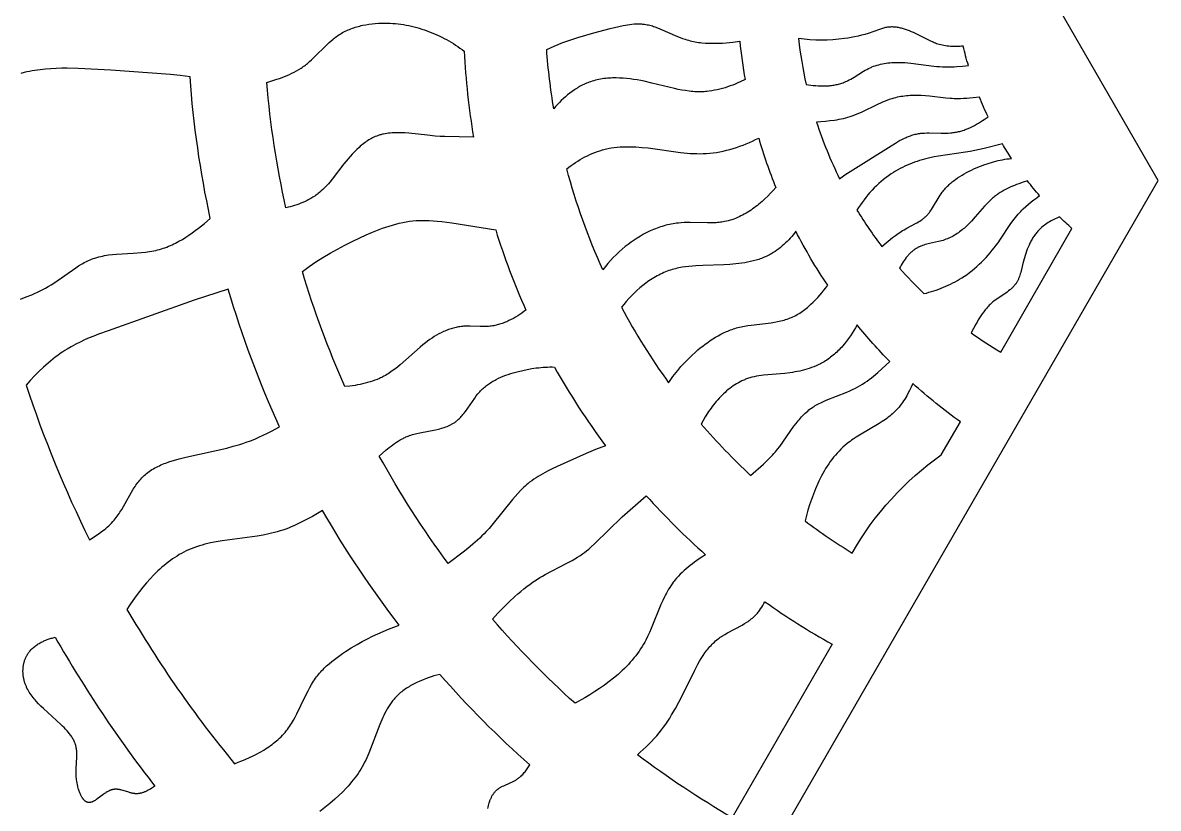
# Model space of a CAD drawing. Extents: x 158 to 281, y 154 to 261.
# Drawn here: x 236.09 to 280.85, y 182.85 to 213.79 of the extents above; entities that cross this region are included whole.
import ezdxf

# ---------------------------------------------------------------- set-up
doc = ezdxf.new("R2010")
doc.units = 0
doc.layers.add('LAYER_01', color=1, linetype='CONTINUOUS')

msp = doc.modelspace()

# ---------------------------------------------------------------- linework, layer by layer
at = {"layer": 'LAYER_01'}
msp.add_lwpolyline([(157.879, 207.584), (188.622, 154.337), (250.106, 154.337), (280.848, 207.584), (250.106, 260.831), (188.622, 260.831)], close=True, dxfattribs=at)
for points in [[(245.71, 211.443), (245.911, 211.502), (246.112, 211.566), (246.212, 211.6), (246.311, 211.637), (246.41, 211.675), (246.507, 211.715), (246.603, 211.758), (246.699, 211.803), (246.792, 211.85), (246.884, 211.9), (246.975, 211.952), (247.063, 212.008), (247.107, 212.036), (247.15, 212.066), (247.192, 212.096), (247.234, 212.127), (247.276, 212.16), (247.318, 212.194), (247.399, 212.263), (247.479, 212.334), (247.557, 212.408), (248.09, 212.94), (248.168, 213.013), (248.247, 213.084), (248.328, 213.152), (248.369, 213.185), (248.411, 213.218), (248.454, 213.249), (248.497, 213.279), (248.547, 213.312), (248.597, 213.344), (248.648, 213.375), (248.7, 213.404), (248.753, 213.432), (248.806, 213.459), (248.86, 213.485), (248.915, 213.509), (248.97, 213.533), (249.026, 213.555), (249.083, 213.576), (249.14, 213.596), (249.198, 213.615), (249.256, 213.633), (249.315, 213.649), (249.374, 213.665), (249.433, 213.68), (249.493, 213.693), (249.614, 213.717), (249.736, 213.737), (249.859, 213.753), (249.983, 213.766), (250.107, 213.774), (250.231, 213.779), (250.355, 213.781), (250.462, 213.78), (250.569, 213.776), (250.676, 213.769), (250.782, 213.76), (250.889, 213.749), (250.994, 213.736), (251.1, 213.72), (251.204, 213.702), (251.309, 213.681), (251.413, 213.659), (251.516, 213.634), (251.619, 213.607), (251.721, 213.578), (251.822, 213.547), (251.923, 213.514), (252.023, 213.479), (252.122, 213.441), (252.221, 213.402), (252.318, 213.361), (252.415, 213.319), (252.511, 213.274), (252.605, 213.228), (252.699, 213.179), (252.792, 213.129), (252.884, 213.078), (252.974, 213.025), (253.064, 212.97), (253.152, 212.913), (253.24, 212.855), (253.325, 212.796), (253.41, 212.735), (253.493, 212.672, 0.03017), (253.859, 209.288), (252.729, 209.311), (252.538, 209.319), (252.346, 209.332), (252.049, 209.361), (251.303, 209.442), (251.155, 209.453), (251.008, 209.46), (250.863, 209.463), (250.791, 209.462), (250.72, 209.46), (250.649, 209.456), (250.579, 209.451), (250.509, 209.443), (250.44, 209.434), (250.372, 209.423), (250.304, 209.409), (250.271, 209.402), (250.238, 209.394), (250.204, 209.385), (250.172, 209.376), (250.139, 209.366), (250.106, 209.355), (250.074, 209.344), (250.042, 209.332), (249.988, 209.311), (249.935, 209.287), (249.883, 209.262), (249.831, 209.235), (249.78, 209.207), (249.73, 209.177), (249.68, 209.145), (249.631, 209.112), (249.582, 209.077), (249.534, 209.041), (249.486, 209.004), (249.439, 208.966), (249.392, 208.926), (249.346, 208.885), (249.256, 208.8), (249.167, 208.712), (249.08, 208.621), (248.995, 208.526), (248.912, 208.43), (248.749, 208.232), (248.291, 207.639), (248.189, 207.514), (248.137, 207.453), (248.084, 207.393), (248.03, 207.334), (247.975, 207.277), (247.918, 207.222), (247.86, 207.168), (247.8, 207.116), (247.738, 207.066), (247.704, 207.04), (247.67, 207.014), (247.634, 206.989), (247.599, 206.965), (247.526, 206.918), (247.451, 206.873), (247.374, 206.83), (247.296, 206.79), (247.217, 206.752), (247.136, 206.717), (247.054, 206.683), (246.971, 206.652), (246.888, 206.623), (246.803, 206.596), (246.719, 206.571), (246.634, 206.548), (246.548, 206.527), (246.463, 206.508, -0.033695)], [(256.742, 212.741), (256.891, 212.81), (257.041, 212.876), (257.193, 212.939), (257.345, 212.999), (257.653, 213.111), (257.964, 213.214), (258.279, 213.309), (258.598, 213.399), (259.248, 213.568), (259.589, 213.651), (259.761, 213.687), (259.846, 213.703), (259.932, 213.717), (260.017, 213.729), (260.102, 213.739), (260.187, 213.746), (260.271, 213.751), (260.313, 213.752), (260.355, 213.752), (260.397, 213.751), (260.439, 213.75), (260.48, 213.748), (260.522, 213.744), (260.563, 213.74), (260.604, 213.735), (260.655, 213.727), (260.706, 213.718), (260.757, 213.707), (260.807, 213.695), (260.858, 213.682), (260.908, 213.667), (260.958, 213.652), (261.008, 213.635), (261.107, 213.599), (261.206, 213.56), (261.899, 213.254), (261.999, 213.213), (262.1, 213.175), (262.202, 213.141), (262.266, 213.121), (262.331, 213.102), (262.397, 213.086), (262.463, 213.07), (262.529, 213.056), (262.595, 213.044), (262.661, 213.032), (262.728, 213.022), (262.795, 213.014), (262.862, 213.006), (262.997, 212.995), (263.132, 212.987), (263.268, 212.984), (263.404, 212.985), (263.54, 212.989), (263.677, 212.996), (263.813, 213.006), (264.083, 213.032), (264.351, 213.066, 0.018133), (264.559, 211.556), (264.368, 211.465), (264.271, 211.422), (264.173, 211.381), (264.073, 211.341), (263.973, 211.304), (263.872, 211.269), (263.771, 211.236), (263.668, 211.205), (263.566, 211.178), (263.463, 211.153), (263.359, 211.132), (263.256, 211.113), (263.152, 211.098), (263.048, 211.086), (262.997, 211.082), (262.945, 211.078), (262.871, 211.075), (262.798, 211.074), (262.725, 211.074), (262.651, 211.076), (262.578, 211.079), (262.505, 211.085), (262.432, 211.091), (262.359, 211.099), (262.213, 211.119), (262.066, 211.143), (261.92, 211.171), (261.774, 211.202), (260.886, 211.419), (260.585, 211.487), (260.448, 211.515), (260.309, 211.54), (260.17, 211.562), (260.031, 211.581), (259.892, 211.597), (259.753, 211.609), (259.615, 211.617), (259.477, 211.62), (259.408, 211.62), (259.339, 211.619), (259.271, 211.616), (259.203, 211.612), (259.135, 211.607), (259.067, 211.6), (259, 211.592), (258.933, 211.583), (258.866, 211.572), (258.8, 211.559), (258.734, 211.545), (258.669, 211.53), (258.604, 211.512), (258.539, 211.493), (258.475, 211.473), (258.412, 211.45), (258.361, 211.431), (258.311, 211.41), (258.262, 211.389), (258.212, 211.366), (258.163, 211.342), (258.115, 211.318), (258.067, 211.292), (258.019, 211.265), (257.972, 211.238), (257.925, 211.209), (257.878, 211.18), (257.832, 211.15), (257.742, 211.087), (257.653, 211.021), (257.567, 210.952), (257.482, 210.88), (257.4, 210.806), (257.319, 210.73), (257.241, 210.652), (257.166, 210.572), (257.093, 210.49), (257.022, 210.407, -0.023047)], [(266.97, 211.364), (267.063, 211.349), (267.157, 211.336), (267.252, 211.324), (267.347, 211.316), (267.443, 211.309), (267.539, 211.305), (267.635, 211.304), (267.731, 211.306), (267.827, 211.311), (267.874, 211.314), (267.922, 211.319), (267.969, 211.324), (268.016, 211.331), (268.063, 211.338), (268.109, 211.346), (268.155, 211.356), (268.201, 211.366), (268.247, 211.377), (268.292, 211.39), (268.337, 211.403), (268.381, 211.418), (268.425, 211.433), (268.468, 211.45), (268.502, 211.464), (268.535, 211.478), (268.568, 211.494), (268.601, 211.509), (268.666, 211.543), (268.73, 211.578), (268.856, 211.652), (269.232, 211.885), (269.296, 211.922), (269.36, 211.957), (269.426, 211.99), (269.492, 212.022), (269.525, 212.036), (269.558, 212.051), (269.626, 212.077), (269.695, 212.101), (269.764, 212.123), (269.834, 212.142), (269.905, 212.16), (269.977, 212.175), (270.049, 212.189), (270.121, 212.2), (270.194, 212.21), (270.268, 212.218), (270.341, 212.224), (270.415, 212.229), (270.488, 212.231), (270.562, 212.233), (270.635, 212.233), (270.751, 212.229), (270.866, 212.223), (270.98, 212.214), (271.094, 212.203), (272.002, 212.085), (272.115, 212.073), (272.229, 212.064), (272.342, 212.056), (272.456, 212.052), (272.57, 212.051), (272.683, 212.053), (272.797, 212.057), (272.91, 212.064), (273.137, 212.083), (273.363, 212.107, -0.014269), (273.16, 212.872), (273.097, 212.866), (273.034, 212.861), (272.971, 212.858), (272.907, 212.856), (272.843, 212.855), (272.78, 212.855), (272.716, 212.858), (272.652, 212.861), (272.589, 212.867), (272.526, 212.874), (272.463, 212.882), (272.401, 212.893), (272.339, 212.905), (272.278, 212.919), (272.218, 212.935), (272.158, 212.953), (272.111, 212.969), (272.064, 212.987), (272.018, 213.005), (271.972, 213.024), (271.881, 213.065), (271.277, 213.373), (271.201, 213.408), (271.123, 213.442), (271.045, 213.474), (270.967, 213.504), (270.888, 213.531), (270.809, 213.555), (270.769, 213.566), (270.729, 213.577), (270.689, 213.586), (270.649, 213.595), (270.61, 213.602), (270.57, 213.609), (270.53, 213.615), (270.49, 213.619), (270.45, 213.623), (270.41, 213.625), (270.371, 213.627), (270.331, 213.627), (270.292, 213.626), (270.252, 213.624), (270.213, 213.62), (270.174, 213.615), (270.134, 213.608), (270.094, 213.601), (270.054, 213.592), (270.014, 213.582), (269.975, 213.571), (269.935, 213.559), (269.856, 213.533), (269.411, 213.373), (269.279, 213.334), (269.147, 213.298), (269.014, 213.266), (268.88, 213.237), (268.746, 213.212), (268.611, 213.19), (268.475, 213.171), (268.251, 213.145), (268.025, 213.126), (267.798, 213.114), (267.571, 213.11), (267.345, 213.113), (267.118, 213.124), (267.005, 213.132), (266.893, 213.143), (266.78, 213.155), (266.668, 213.17, 0.02787)], [(268.289, 207.651), (268.494, 207.797), (268.702, 207.937), (270.319, 208.952), (270.485, 209.054), (270.57, 209.103), (270.654, 209.15), (270.739, 209.195), (270.825, 209.237), (270.912, 209.276), (270.955, 209.295), (270.999, 209.313), (271.043, 209.329), (271.087, 209.345), (271.132, 209.36), (271.176, 209.374), (271.221, 209.387), (271.267, 209.399), (271.312, 209.409), (271.358, 209.418), (271.403, 209.426), (271.448, 209.433), (271.493, 209.439), (271.539, 209.444), (271.585, 209.447), (271.631, 209.451), (271.723, 209.454), (271.816, 209.456), (272.287, 209.447), (272.476, 209.447), (272.57, 209.45), (272.663, 209.456), (272.709, 209.46), (272.756, 209.465), (272.802, 209.471), (272.848, 209.479), (272.891, 209.486), (272.935, 209.495), (272.978, 209.505), (273.022, 209.516), (273.065, 209.528), (273.107, 209.54), (273.15, 209.554), (273.192, 209.568), (273.235, 209.583), (273.276, 209.599), (273.36, 209.634), (273.442, 209.671), (273.523, 209.71), (273.604, 209.752), (273.683, 209.796), (273.762, 209.842), (273.839, 209.89), (273.915, 209.939), (273.99, 209.989), (274.137, 210.093, -0.01524), (273.797, 210.867), (273.549, 210.837), (273.425, 210.825), (273.3, 210.815), (273.176, 210.807), (273.051, 210.802), (272.927, 210.801), (272.802, 210.803), (272.721, 210.806), (272.641, 210.811), (272.479, 210.824), (271.833, 210.897), (271.671, 210.912), (271.508, 210.923), (271.361, 210.928), (271.288, 210.929), (271.214, 210.928), (271.141, 210.926), (271.068, 210.923), (270.994, 210.918), (270.921, 210.912), (270.848, 210.904), (270.776, 210.895), (270.704, 210.884), (270.632, 210.871), (270.56, 210.857), (270.49, 210.841), (270.419, 210.823), (270.349, 210.803), (270.298, 210.787), (270.247, 210.77), (270.146, 210.734), (270.046, 210.694), (269.947, 210.652), (269.751, 210.561), (269.168, 210.275), (269.07, 210.23), (268.97, 210.187), (268.87, 210.147), (268.769, 210.111), (268.686, 210.083), (268.601, 210.058), (268.516, 210.035), (268.43, 210.014), (268.344, 209.995), (268.257, 209.978), (268.17, 209.963), (268.082, 209.949), (267.906, 209.926), (267.73, 209.908), (267.553, 209.894), (267.376, 209.883, 0.036742)], [(257.535, 208.038), (257.619, 208.103), (257.705, 208.167), (257.792, 208.228), (257.881, 208.288), (257.971, 208.346), (258.063, 208.402), (258.156, 208.455), (258.25, 208.506), (258.346, 208.554), (258.443, 208.6), (258.541, 208.643), (258.639, 208.683), (258.739, 208.72), (258.84, 208.754), (258.941, 208.785), (259.043, 208.812), (259.102, 208.826), (259.162, 208.838), (259.221, 208.85), (259.281, 208.861), (259.401, 208.879), (259.521, 208.892), (259.643, 208.902), (259.764, 208.909), (259.887, 208.912), (260.009, 208.912), (260.132, 208.909), (260.255, 208.904), (260.501, 208.886), (260.748, 208.861), (262.02, 208.687), (262.275, 208.66), (262.402, 208.65), (262.529, 208.643), (262.656, 208.638), (262.784, 208.637), (262.911, 208.639), (263.038, 208.645), (263.171, 208.655), (263.304, 208.67), (263.437, 208.689), (263.569, 208.713), (263.701, 208.74), (263.833, 208.771), (263.964, 208.806), (264.094, 208.844), (264.224, 208.885), (264.352, 208.929), (264.48, 208.976), (264.606, 209.026), (264.731, 209.079), (264.855, 209.134), (264.977, 209.191), (265.098, 209.25, 0.024532), (265.775, 207.304), (265.674, 207.19), (265.569, 207.077), (265.46, 206.966), (265.347, 206.858), (265.23, 206.752), (265.11, 206.651), (265.049, 206.601), (264.987, 206.553), (264.924, 206.506), (264.86, 206.461), (264.796, 206.416), (264.731, 206.374), (264.665, 206.332), (264.599, 206.292), (264.532, 206.254), (264.464, 206.217), (264.395, 206.183), (264.327, 206.15), (264.257, 206.119), (264.187, 206.089), (264.116, 206.062), (264.045, 206.037), (263.973, 206.015), (263.901, 205.994), (263.829, 205.976), (263.756, 205.96), (263.701, 205.95), (263.645, 205.941), (263.59, 205.933), (263.534, 205.927), (263.478, 205.922), (263.422, 205.917), (263.309, 205.911), (263.196, 205.908), (263.082, 205.908), (262.393, 205.923), (262.278, 205.922), (262.163, 205.92), (262.049, 205.914), (261.935, 205.905), (261.863, 205.897), (261.792, 205.887), (261.721, 205.876), (261.65, 205.863), (261.579, 205.848), (261.509, 205.832), (261.439, 205.815), (261.369, 205.796), (261.3, 205.775), (261.231, 205.753), (261.162, 205.73), (261.094, 205.705), (261.026, 205.679), (260.958, 205.652), (260.891, 205.624), (260.825, 205.594), (260.693, 205.531), (260.563, 205.463), (260.436, 205.391), (260.311, 205.315), (260.188, 205.235), (260.068, 205.152), (259.95, 205.065), (259.836, 204.976), (259.712, 204.873), (259.593, 204.767), (259.478, 204.658), (259.366, 204.546), (259.258, 204.43), (259.154, 204.31), (259.054, 204.188), (258.958, 204.062, -0.041452)], [(275.062, 208.45, -0.012121), (274.707, 209.021), (273.983, 208.843), (273.62, 208.764), (273.437, 208.728), (273.254, 208.696), (272.191, 208.539), (272.015, 208.507), (271.839, 208.47), (271.739, 208.447), (271.639, 208.421), (271.539, 208.393), (271.44, 208.363), (271.342, 208.331), (271.244, 208.297), (271.147, 208.261), (271.051, 208.223), (270.955, 208.183), (270.861, 208.14), (270.768, 208.096), (270.675, 208.049), (270.584, 207.999), (270.495, 207.948), (270.406, 207.894), (270.319, 207.838), (270.218, 207.768), (270.118, 207.695), (270.021, 207.619), (269.926, 207.541), (269.833, 207.459), (269.742, 207.374), (269.654, 207.287), (269.568, 207.198), (269.485, 207.106), (269.404, 207.013), (269.326, 206.917), (269.25, 206.819), (269.177, 206.72), (269.106, 206.619), (269.038, 206.516), (268.973, 206.412, 0.02636), (269.951, 204.983), (270.377, 205.329), (270.487, 205.412), (270.598, 205.492), (270.655, 205.531), (270.713, 205.569), (270.772, 205.605), (270.831, 205.641), (270.942, 205.704), (271.281, 205.884), (271.337, 205.915), (271.391, 205.947), (271.444, 205.98), (271.496, 206.015), (271.547, 206.05), (271.572, 206.069), (271.596, 206.088), (271.62, 206.107), (271.643, 206.127), (271.666, 206.147), (271.689, 206.168), (271.714, 206.192), (271.738, 206.217), (271.761, 206.243), (271.784, 206.27), (271.807, 206.297), (271.829, 206.324), (271.85, 206.352), (271.871, 206.381), (271.912, 206.439), (271.951, 206.499), (272.214, 206.935), (272.253, 206.997), (272.294, 207.057), (272.336, 207.116), (272.367, 207.157), (272.4, 207.198), (272.433, 207.237), (272.467, 207.276), (272.502, 207.314), (272.538, 207.351), (272.574, 207.388), (272.612, 207.423), (272.65, 207.458), (272.689, 207.492), (272.728, 207.526), (272.769, 207.559), (272.81, 207.59), (272.851, 207.622), (272.936, 207.682), (273.023, 207.74), (273.112, 207.795), (273.203, 207.848), (273.295, 207.899), (273.389, 207.947), (273.483, 207.993), (273.579, 208.037), (273.675, 208.079), (273.844, 208.148), (274.014, 208.211), (274.099, 208.24), (274.185, 208.267), (274.271, 208.293), (274.358, 208.318), (274.445, 208.34), (274.532, 208.362), (274.619, 208.381), (274.707, 208.398), (274.795, 208.414), (274.884, 208.428), (274.973, 208.44)], [(275.693, 207.565), (275.521, 207.511), (275.35, 207.453), (275.265, 207.421), (275.18, 207.388), (275.096, 207.353), (275.013, 207.316), (274.931, 207.278), (274.85, 207.238), (274.771, 207.195), (274.693, 207.151), (274.616, 207.104), (274.541, 207.055), (274.505, 207.03), (274.468, 207.004), (274.433, 206.978), (274.398, 206.95), (274.355, 206.916), (274.313, 206.88), (274.271, 206.844), (274.231, 206.807), (274.151, 206.73), (274.074, 206.651), (273.999, 206.569), (273.632, 206.148), (273.484, 205.981), (273.407, 205.9), (273.328, 205.821), (273.247, 205.744), (273.206, 205.707), (273.164, 205.671), (273.116, 205.632), (273.068, 205.595), (273.019, 205.558), (272.969, 205.523), (272.917, 205.489), (272.866, 205.456), (272.813, 205.424), (272.759, 205.394), (272.705, 205.365), (272.65, 205.338), (272.594, 205.312), (272.538, 205.287), (272.481, 205.264), (272.423, 205.243), (272.365, 205.223), (272.306, 205.205), (272.248, 205.188), (272.189, 205.174), (271.835, 205.097), (271.719, 205.069), (271.662, 205.053), (271.605, 205.037), (271.549, 205.018), (271.522, 205.008), (271.494, 204.997), (271.467, 204.986), (271.44, 204.974), (271.414, 204.962), (271.388, 204.949), (271.358, 204.933), (271.329, 204.916), (271.3, 204.898), (271.271, 204.879), (271.243, 204.86), (271.215, 204.84), (271.188, 204.819), (271.161, 204.797), (271.135, 204.774), (271.109, 204.751), (271.083, 204.727), (271.058, 204.703), (271.033, 204.678), (271.009, 204.652), (270.986, 204.626), (270.962, 204.599), (270.94, 204.572), (270.917, 204.544), (270.874, 204.488), (270.832, 204.43), (270.793, 204.371), (270.755, 204.311), (270.719, 204.251), (270.685, 204.19), (270.653, 204.128, 0.021127), (271.612, 203.125), (271.71, 203.149), (271.807, 203.176), (271.905, 203.204), (272.001, 203.234), (272.098, 203.266), (272.193, 203.3), (272.288, 203.336), (272.383, 203.374), (272.476, 203.413), (272.569, 203.455), (272.661, 203.498), (272.751, 203.544), (272.841, 203.591), (272.93, 203.64), (273.017, 203.692), (273.103, 203.745), (273.208, 203.813), (273.31, 203.884), (273.411, 203.958), (273.509, 204.035), (273.606, 204.114), (273.701, 204.196), (273.793, 204.28), (273.884, 204.367), (273.972, 204.456), (274.058, 204.546), (274.143, 204.639), (274.225, 204.734), (274.305, 204.83), (274.383, 204.928), (274.459, 205.028), (274.533, 205.129), (274.632, 205.272), (275.016, 205.849), (275.116, 205.989), (275.168, 206.058), (275.221, 206.126), (275.275, 206.193), (275.331, 206.258), (275.377, 206.31), (275.424, 206.36), (275.472, 206.41), (275.521, 206.459), (275.623, 206.554), (275.727, 206.646), (275.835, 206.734), (275.944, 206.82), (276.056, 206.903), (276.169, 206.984, -0.013547)], [(247.114, 203.999), (247.378, 204.191), (247.649, 204.374), (247.924, 204.549), (248.205, 204.716), (248.491, 204.876), (248.781, 205.029), (249.075, 205.177), (249.373, 205.319), (249.627, 205.435), (249.882, 205.546), (250.141, 205.649), (250.271, 205.697), (250.402, 205.743), (250.533, 205.786), (250.665, 205.826), (250.798, 205.863), (250.932, 205.896), (251.066, 205.925), (251.201, 205.951), (251.336, 205.972), (251.473, 205.988), (251.593, 205.999), (251.715, 206.005), (251.842, 206.008), (251.975, 206.007), (252.116, 206.002), (252.267, 205.992), (252.429, 205.978), (252.606, 205.959), (253.007, 205.908), (254.732, 205.631, 0.029906), (255.924, 202.474), (255.846, 202.416), (255.766, 202.359), (255.685, 202.304), (255.601, 202.251), (255.517, 202.199), (255.431, 202.15), (255.343, 202.104), (255.255, 202.06), (255.165, 202.019), (255.119, 202), (255.074, 201.982), (255.028, 201.965), (254.982, 201.948), (254.935, 201.933), (254.889, 201.918), (254.842, 201.905), (254.795, 201.892), (254.748, 201.881), (254.701, 201.87), (254.653, 201.861), (254.606, 201.853), (254.558, 201.847), (254.51, 201.841), (254.445, 201.836), (254.381, 201.832), (254.316, 201.83), (254.251, 201.83), (254.12, 201.833), (253.729, 201.848), (253.664, 201.848), (253.599, 201.848), (253.534, 201.845), (253.47, 201.841), (253.419, 201.836), (253.368, 201.83), (253.318, 201.823), (253.268, 201.815), (253.218, 201.805), (253.168, 201.794), (253.118, 201.782), (253.069, 201.769), (253.02, 201.755), (252.971, 201.74), (252.922, 201.723), (252.873, 201.706), (252.825, 201.688), (252.777, 201.669), (252.729, 201.648), (252.681, 201.627), (252.587, 201.583), (252.494, 201.535), (252.402, 201.484), (252.312, 201.43), (252.223, 201.374), (252.135, 201.315), (252.049, 201.254), (251.965, 201.191), (251.859, 201.108), (251.755, 201.022), (250.963, 200.317), (250.863, 200.234), (250.761, 200.154), (250.657, 200.077), (250.605, 200.04), (250.551, 200.004), (250.497, 199.969), (250.442, 199.935), (250.386, 199.903), (250.33, 199.872), (250.286, 199.849), (250.242, 199.827), (250.198, 199.806), (250.153, 199.785), (250.062, 199.746), (249.969, 199.71), (249.875, 199.677), (249.78, 199.646), (249.683, 199.618), (249.586, 199.592), (249.488, 199.569), (249.389, 199.547), (249.289, 199.528), (249.19, 199.511), (249.09, 199.496), (248.99, 199.482), (248.791, 199.46, -0.032656)], [(276.959, 206.144), (276.902, 206.121), (276.845, 206.097), (276.788, 206.071), (276.732, 206.044), (276.676, 206.016), (276.621, 205.986), (276.566, 205.954), (276.513, 205.922), (276.46, 205.888), (276.409, 205.852), (276.359, 205.816), (276.31, 205.777), (276.262, 205.738), (276.216, 205.697), (276.171, 205.655), (276.149, 205.633), (276.128, 205.611), (276.099, 205.58), (276.071, 205.547), (276.043, 205.515), (276.017, 205.481), (275.991, 205.447), (275.966, 205.412), (275.941, 205.377), (275.918, 205.342), (275.895, 205.305), (275.872, 205.268), (275.851, 205.231), (275.83, 205.193), (275.81, 205.155), (275.79, 205.116), (275.753, 205.038), (275.718, 204.957), (275.685, 204.876), (275.654, 204.792), (275.626, 204.708), (275.598, 204.623), (275.573, 204.537), (275.526, 204.362), (275.441, 204.017), (275.426, 203.961), (275.41, 203.906), (275.393, 203.851), (275.374, 203.797), (275.354, 203.745), (275.344, 203.719), (275.332, 203.694), (275.321, 203.669), (275.309, 203.644), (275.296, 203.62), (275.283, 203.596), (275.27, 203.572), (275.256, 203.549), (275.241, 203.526), (275.225, 203.504), (275.216, 203.491), (275.206, 203.478), (275.185, 203.453), (275.164, 203.428), (275.142, 203.404), (275.119, 203.38), (275.096, 203.357), (275.071, 203.334), (275.047, 203.312), (275.021, 203.291), (274.995, 203.269), (274.941, 203.228), (274.886, 203.187), (274.479, 202.911), (274.423, 202.87), (274.367, 202.827), (274.33, 202.796), (274.293, 202.764), (274.257, 202.732), (274.222, 202.698), (274.188, 202.664), (274.154, 202.63), (274.121, 202.594), (274.089, 202.558), (274.058, 202.522), (274.027, 202.485), (273.968, 202.409), (273.911, 202.331), (273.856, 202.251), (273.803, 202.17), (273.753, 202.088), (273.704, 202.004), (273.656, 201.92), (273.565, 201.749), (273.479, 201.577, 0.021013), (274.637, 200.825), (277.446, 205.691, -0.011986)], [(266.563, 205.582), (266.51, 205.512), (266.455, 205.444), (266.399, 205.377), (266.34, 205.31), (266.28, 205.245), (266.219, 205.182), (266.156, 205.12), (266.091, 205.059), (266.025, 205.001), (265.958, 204.944), (265.889, 204.89), (265.818, 204.837), (265.746, 204.787), (265.673, 204.74), (265.599, 204.695), (265.561, 204.673), (265.523, 204.652), (265.473, 204.626), (265.422, 204.601), (265.37, 204.577), (265.318, 204.555), (265.266, 204.533), (265.213, 204.513), (265.159, 204.493), (265.105, 204.475), (265.051, 204.457), (264.997, 204.441), (264.886, 204.411), (264.775, 204.384), (264.662, 204.36), (264.548, 204.34), (264.433, 204.322), (264.317, 204.307), (264.201, 204.295), (263.966, 204.275), (263.731, 204.262), (262.895, 204.236), (262.62, 204.222), (262.484, 204.212), (262.348, 204.198), (262.214, 204.182), (262.081, 204.161), (262.015, 204.149), (261.949, 204.136), (261.884, 204.122), (261.818, 204.107), (261.754, 204.09), (261.689, 204.072), (261.625, 204.052), (261.561, 204.031), (261.493, 204.006), (261.425, 203.98), (261.357, 203.951), (261.29, 203.921), (261.224, 203.89), (261.158, 203.856), (261.092, 203.822), (261.028, 203.785), (260.963, 203.747), (260.9, 203.708), (260.837, 203.668), (260.774, 203.626), (260.713, 203.583), (260.652, 203.538), (260.532, 203.446), (260.415, 203.349), (260.301, 203.249), (260.19, 203.145), (260.083, 203.038), (259.978, 202.928), (259.878, 202.816), (259.78, 202.702), (259.687, 202.587, 0.034377), (261.548, 199.617), (261.604, 199.701), (261.661, 199.783), (261.72, 199.864), (261.78, 199.945), (261.842, 200.024), (261.905, 200.102), (262.036, 200.255), (262.172, 200.404), (262.313, 200.548), (262.459, 200.689), (262.61, 200.825), (262.702, 200.905), (262.797, 200.983), (262.892, 201.059), (262.99, 201.133), (263.089, 201.205), (263.189, 201.275), (263.292, 201.342), (263.395, 201.405), (263.501, 201.466), (263.607, 201.524), (263.716, 201.578), (263.826, 201.628), (263.881, 201.652), (263.937, 201.674), (263.993, 201.696), (264.05, 201.717), (264.107, 201.736), (264.164, 201.755), (264.222, 201.772), (264.28, 201.788), (264.343, 201.804), (264.407, 201.819), (264.536, 201.845), (264.666, 201.867), (264.797, 201.887), (265.586, 201.98), (265.716, 202), (265.844, 202.023), (265.908, 202.036), (265.971, 202.051), (266.034, 202.066), (266.096, 202.083), (266.158, 202.101), (266.219, 202.121), (266.28, 202.143), (266.34, 202.166), (266.395, 202.189), (266.45, 202.214), (266.505, 202.241), (266.559, 202.269), (266.612, 202.298), (266.665, 202.329), (266.717, 202.361), (266.768, 202.395), (266.819, 202.429), (266.869, 202.465), (266.919, 202.502), (266.968, 202.54), (267.017, 202.579), (267.065, 202.619), (267.158, 202.703), (267.25, 202.789), (267.339, 202.878), (267.425, 202.97), (267.508, 203.065), (267.59, 203.161), (267.668, 203.258), (267.744, 203.357), (267.817, 203.456, -0.029387)], [(238.725, 193.423), (238.987, 193.594), (239.115, 193.684), (239.241, 193.778), (239.302, 193.826), (239.363, 193.876), (239.422, 193.927), (239.48, 193.979), (239.536, 194.033), (239.591, 194.088), (239.644, 194.145), (239.695, 194.204), (239.736, 194.253), (239.776, 194.304), (239.815, 194.355), (239.852, 194.408), (239.889, 194.461), (239.924, 194.516), (239.994, 194.626), (240.125, 194.852), (240.381, 195.307), (240.447, 195.417), (240.516, 195.524), (240.552, 195.577), (240.588, 195.628), (240.625, 195.679), (240.664, 195.728), (240.703, 195.776), (240.744, 195.823), (240.786, 195.869), (240.829, 195.913), (240.852, 195.935), (240.875, 195.957), (240.924, 196), (240.973, 196.041), (241.024, 196.081), (241.077, 196.119), (241.13, 196.156), (241.185, 196.191), (241.241, 196.225), (241.298, 196.257), (241.357, 196.289), (241.416, 196.319), (241.476, 196.348), (241.537, 196.375), (241.599, 196.402), (241.662, 196.428), (241.726, 196.452), (241.855, 196.499), (241.986, 196.542), (242.12, 196.582), (242.254, 196.619), (242.526, 196.687), (244.13, 197.042), (244.388, 197.11), (244.644, 197.185), (244.771, 197.226), (244.898, 197.269), (245.067, 197.331), (245.235, 197.398), (245.402, 197.469), (245.568, 197.544), (245.732, 197.622), (245.895, 197.703), (246.216, 197.873, -0.036195), (244.191, 203.303), (242.854, 202.873), (239.453, 201.662), (239.08, 201.525), (238.896, 201.453), (238.713, 201.378), (238.532, 201.299), (238.354, 201.216), (238.179, 201.128), (238.006, 201.035), (237.837, 200.936), (237.753, 200.885), (237.671, 200.832), (237.57, 200.764), (237.471, 200.694), (237.373, 200.621), (237.277, 200.546), (237.182, 200.469), (237.088, 200.391), (236.996, 200.31), (236.906, 200.228), (236.728, 200.058), (236.557, 199.883), (236.39, 199.703), (236.229, 199.519, 0.035954)], [(268.975, 201.893), (268.916, 201.782), (268.853, 201.672), (268.787, 201.563), (268.716, 201.456), (268.643, 201.352), (268.565, 201.249), (268.485, 201.149), (268.401, 201.052), (268.358, 201.004), (268.314, 200.958), (268.269, 200.912), (268.224, 200.867), (268.177, 200.823), (268.13, 200.78), (268.083, 200.738), (268.034, 200.697), (267.985, 200.657), (267.935, 200.619), (267.884, 200.581), (267.832, 200.544), (267.78, 200.509), (267.727, 200.475), (267.674, 200.442), (267.62, 200.41), (267.577, 200.387), (267.535, 200.365), (267.449, 200.322), (267.361, 200.282), (267.272, 200.245), (267.182, 200.21), (267.09, 200.179), (266.998, 200.149), (266.904, 200.123), (266.81, 200.098), (266.715, 200.076), (266.619, 200.056), (266.523, 200.038), (266.426, 200.022), (266.328, 200.008), (266.133, 199.984), (265.286, 199.91), (265.194, 199.898), (265.103, 199.885), (265.012, 199.869), (264.922, 199.85), (264.833, 199.829), (264.789, 199.817), (264.745, 199.805), (264.701, 199.791), (264.658, 199.777), (264.621, 199.763), (264.584, 199.75), (264.548, 199.735), (264.511, 199.72), (264.475, 199.704), (264.439, 199.687), (264.368, 199.652), (264.298, 199.615), (264.229, 199.575), (264.161, 199.533), (264.094, 199.488), (264.028, 199.442), (263.963, 199.393), (263.899, 199.343), (263.836, 199.29), (263.774, 199.236), (263.714, 199.18), (263.654, 199.123), (263.596, 199.064), (263.539, 199.003), (263.483, 198.942), (263.428, 198.879), (263.374, 198.815), (263.322, 198.749), (263.271, 198.683), (263.222, 198.616), (263.173, 198.548), (263.126, 198.48), (263.081, 198.411), (262.994, 198.271), (262.912, 198.129), (262.837, 197.987, 0.027502), (264.779, 195.964), (265.285, 196.406), (265.407, 196.521), (265.527, 196.639), (265.643, 196.761), (265.699, 196.824), (265.755, 196.888), (265.842, 196.995), (265.927, 197.104), (266.49, 197.9), (266.573, 198.01), (266.658, 198.116), (266.701, 198.168), (266.745, 198.22), (266.79, 198.269), (266.836, 198.318), (266.882, 198.366), (266.93, 198.412), (266.979, 198.457), (267.029, 198.5), (267.08, 198.542), (267.132, 198.582), (267.18, 198.617), (267.229, 198.65), (267.279, 198.682), (267.33, 198.713), (267.382, 198.742), (267.435, 198.771), (267.488, 198.799), (267.542, 198.825), (267.652, 198.877), (267.764, 198.925), (268.574, 199.243), (268.689, 199.292), (268.801, 199.344), (268.912, 199.399), (269.007, 199.45), (269.1, 199.504), (269.191, 199.561), (269.281, 199.62), (269.369, 199.681), (269.455, 199.745), (269.541, 199.81), (269.625, 199.877), (269.79, 200.016), (269.95, 200.16), (270.262, 200.455, -0.022968)], [(250.146, 196.729), (250.406, 196.957), (250.54, 197.068), (250.608, 197.121), (250.677, 197.173), (250.748, 197.223), (250.819, 197.272), (250.892, 197.318), (250.966, 197.362), (251.042, 197.404), (251.08, 197.424), (251.118, 197.443), (251.158, 197.461), (251.197, 197.479), (251.237, 197.496), (251.277, 197.512), (251.334, 197.533), (251.392, 197.553), (251.45, 197.571), (251.509, 197.588), (251.568, 197.604), (251.628, 197.619), (251.749, 197.647), (252.358, 197.764), (252.477, 197.791), (252.535, 197.805), (252.593, 197.82), (252.65, 197.837), (252.706, 197.854), (252.761, 197.873), (252.815, 197.893), (252.869, 197.915), (252.895, 197.927), (252.921, 197.939), (252.946, 197.951), (252.972, 197.964), (252.997, 197.977), (253.021, 197.991), (253.046, 198.005), (253.07, 198.02), (253.093, 198.035), (253.117, 198.051), (253.136, 198.065), (253.156, 198.08), (253.175, 198.095), (253.195, 198.11), (253.213, 198.126), (253.232, 198.142), (253.269, 198.176), (253.304, 198.21), (253.339, 198.246), (253.373, 198.284), (253.407, 198.322), (253.44, 198.361), (253.472, 198.401), (253.536, 198.484), (253.904, 199.008), (253.968, 199.093), (254.034, 199.177), (254.069, 199.217), (254.103, 199.257), (254.139, 199.295), (254.176, 199.333), (254.212, 199.369), (254.249, 199.403), (254.287, 199.437), (254.326, 199.469), (254.366, 199.501), (254.406, 199.531), (254.447, 199.561), (254.489, 199.59), (254.531, 199.617), (254.574, 199.644), (254.618, 199.67), (254.662, 199.696), (254.707, 199.72), (254.752, 199.744), (254.844, 199.789), (254.938, 199.831), (255.033, 199.87), (255.129, 199.907), (255.227, 199.941), (255.326, 199.973), (255.425, 200.003), (255.625, 200.058), (255.802, 200.1), (255.979, 200.138), (256.157, 200.17), (256.334, 200.196), (256.423, 200.207), (256.512, 200.216), (256.601, 200.223), (256.69, 200.229), (256.78, 200.233), (256.869, 200.235), (256.959, 200.235), (257.048, 200.234, 0.032728), (259.056, 197.135), (258.672, 196.986), (258.293, 196.827), (257.153, 196.316), (256.963, 196.226), (256.774, 196.131), (256.59, 196.032), (256.499, 195.98), (256.41, 195.927), (256.323, 195.871), (256.237, 195.813), (256.153, 195.754), (256.071, 195.692), (256.009, 195.642), (255.948, 195.591), (255.888, 195.538), (255.83, 195.484), (255.772, 195.43), (255.715, 195.373), (255.605, 195.258), (255.497, 195.139), (255.392, 195.017), (254.577, 194.002), (254.47, 193.879), (254.361, 193.759), (254.276, 193.67), (254.189, 193.583), (254.101, 193.497), (254.011, 193.413), (253.827, 193.25), (253.638, 193.092), (253.446, 192.938), (252.857, 192.494, -0.033941)], [(271.171, 199.583), (271.108, 199.444), (271.041, 199.306), (270.969, 199.169), (270.932, 199.102), (270.893, 199.035), (270.853, 198.97), (270.812, 198.905), (270.769, 198.841), (270.725, 198.779), (270.68, 198.718), (270.632, 198.659), (270.584, 198.601), (270.533, 198.545), (270.482, 198.493), (270.43, 198.442), (270.377, 198.393), (270.322, 198.345), (270.266, 198.299), (270.208, 198.254), (270.15, 198.21), (270.09, 198.167), (269.969, 198.085), (269.844, 198.005), (269.071, 197.552), (268.944, 197.473), (268.82, 197.392), (268.76, 197.35), (268.7, 197.306), (268.641, 197.262), (268.583, 197.217), (268.5, 197.148), (268.419, 197.076), (268.341, 197.001), (268.265, 196.925), (268.192, 196.845), (268.12, 196.764), (268.051, 196.68), (267.984, 196.594), (267.92, 196.506), (267.857, 196.416), (267.797, 196.325), (267.738, 196.231), (267.681, 196.136), (267.627, 196.04), (267.574, 195.942), (267.523, 195.843), (267.474, 195.743), (267.427, 195.642), (267.337, 195.437), (267.254, 195.229), (267.177, 195.018), (267.106, 194.807), (267.04, 194.594), (266.98, 194.383), (266.924, 194.172, 0.022024), (268.782, 192.908, -0.109545), (272.297, 196.772), (273.048, 198.074, -0.028678)], [(254.61, 190.304), (254.82, 190.533), (255.035, 190.759), (255.257, 190.979), (255.485, 191.192), (255.601, 191.296), (255.72, 191.397), (255.84, 191.495), (255.963, 191.591), (256.088, 191.683), (256.215, 191.773), (256.344, 191.858), (256.476, 191.941), (256.579, 192.002), (256.684, 192.06), (257.537, 192.502), (257.746, 192.616), (257.849, 192.676), (257.951, 192.738), (258.05, 192.803), (258.148, 192.87), (258.234, 192.933), (258.318, 192.998), (258.401, 193.066), (258.483, 193.135), (258.643, 193.279), (259.719, 194.33), (260.667, 195.165, 0.029219), (263.007, 192.842), (262.83, 192.729), (262.655, 192.609), (262.569, 192.548), (262.483, 192.484), (262.4, 192.419), (262.317, 192.353), (262.237, 192.285), (262.158, 192.215), (262.081, 192.143), (262.006, 192.069), (261.934, 191.994), (261.864, 191.916), (261.798, 191.837), (261.765, 191.796), (261.734, 191.755), (261.684, 191.688), (261.637, 191.619), (261.592, 191.549), (261.548, 191.478), (261.506, 191.406), (261.465, 191.333), (261.426, 191.259), (261.388, 191.184), (261.315, 191.032), (261.247, 190.877), (260.861, 189.93), (260.793, 189.774), (260.721, 189.62), (260.645, 189.469), (260.605, 189.395), (260.563, 189.321), (260.506, 189.226), (260.446, 189.132), (260.384, 189.04), (260.319, 188.949), (260.252, 188.86), (260.182, 188.773), (260.11, 188.687), (260.037, 188.603), (259.961, 188.52), (259.883, 188.439), (259.803, 188.36), (259.722, 188.281), (259.639, 188.205), (259.554, 188.129), (259.38, 187.983), (259.201, 187.842), (259.018, 187.706), (258.83, 187.575), (258.64, 187.449), (258.447, 187.327), (258.252, 187.21), (257.86, 186.989, -0.031332)], [(244.438, 184.61), (244.585, 184.664), (244.731, 184.722), (244.878, 184.784), (245.023, 184.849), (245.168, 184.917), (245.31, 184.99), (245.45, 185.067), (245.588, 185.148), (245.655, 185.19), (245.722, 185.233), (245.787, 185.277), (245.852, 185.323), (245.916, 185.369), (245.978, 185.417), (246.039, 185.466), (246.099, 185.516), (246.158, 185.567), (246.216, 185.62), (246.271, 185.674), (246.326, 185.729), (246.379, 185.785), (246.43, 185.843), (246.48, 185.902), (246.527, 185.963), (246.57, 186.019), (246.611, 186.077), (246.651, 186.136), (246.689, 186.196), (246.727, 186.257), (246.763, 186.318), (246.833, 186.444), (246.899, 186.571), (247.21, 187.225), (247.338, 187.484), (247.405, 187.611), (247.476, 187.735), (247.513, 187.796), (247.552, 187.856), (247.591, 187.915), (247.632, 187.973), (247.671, 188.026), (247.711, 188.077), (247.752, 188.128), (247.794, 188.178), (247.837, 188.227), (247.881, 188.276), (247.927, 188.323), (247.973, 188.37), (248.068, 188.461), (248.167, 188.549), (248.268, 188.635), (248.373, 188.718), (248.479, 188.798), (248.589, 188.876), (248.7, 188.952), (248.812, 189.026), (249.042, 189.168), (249.274, 189.304), (249.476, 189.417), (249.679, 189.525), (249.883, 189.629), (250.088, 189.728), (250.296, 189.821), (250.505, 189.909), (250.718, 189.99), (250.933, 190.064, -0.033945), (247.911, 194.583), (247.506, 194.351), (247.301, 194.239), (247.094, 194.132), (246.884, 194.031), (246.778, 193.983), (246.671, 193.937), (246.564, 193.893), (246.455, 193.852), (246.346, 193.813), (246.235, 193.776), (246.125, 193.743), (246.014, 193.713), (245.902, 193.685), (245.79, 193.659), (245.562, 193.613), (245.333, 193.574), (243.947, 193.385), (243.719, 193.347), (243.494, 193.303), (243.382, 193.278), (243.272, 193.251), (243.162, 193.222), (243.054, 193.19), (242.946, 193.155), (242.84, 193.118), (242.735, 193.077), (242.631, 193.033), (242.537, 192.99), (242.444, 192.944), (242.352, 192.895), (242.261, 192.843), (242.172, 192.789), (242.083, 192.732), (241.996, 192.673), (241.91, 192.611), (241.825, 192.548), (241.742, 192.482), (241.659, 192.414), (241.578, 192.344), (241.498, 192.273), (241.419, 192.2), (241.341, 192.125), (241.264, 192.048), (241.114, 191.891), (240.969, 191.728), (240.829, 191.561), (240.694, 191.39), (240.563, 191.217), (240.437, 191.041), (240.316, 190.864), (240.2, 190.686, 0.040446)], [(264.048, 182.485, -0.030215), (260.318, 184.962), (260.433, 185.062), (260.547, 185.165), (260.658, 185.269), (260.767, 185.376), (260.874, 185.486), (260.978, 185.598), (261.079, 185.712), (261.176, 185.828), (261.265, 185.941), (261.351, 186.055), (261.434, 186.171), (261.514, 186.289), (261.592, 186.409), (261.668, 186.53), (261.813, 186.778), (261.952, 187.031), (262.087, 187.289), (262.581, 188.294), (262.705, 188.528), (262.77, 188.643), (262.837, 188.755), (262.907, 188.865), (262.979, 188.971), (263.017, 189.024), (263.056, 189.075), (263.095, 189.125), (263.135, 189.174), (263.177, 189.222), (263.219, 189.269), (263.263, 189.315), (263.308, 189.36), (263.354, 189.403), (263.401, 189.445), (263.449, 189.486), (263.499, 189.525), (263.542, 189.558), (263.585, 189.589), (263.63, 189.619), (263.675, 189.648), (263.768, 189.705), (263.863, 189.759), (264.445, 190.071), (264.54, 190.127), (264.632, 190.185), (264.677, 190.215), (264.721, 190.246), (264.764, 190.278), (264.807, 190.311), (264.848, 190.345), (264.889, 190.38), (264.928, 190.417), (264.966, 190.454), (264.994, 190.484), (265.022, 190.514), (265.048, 190.545), (265.074, 190.576), (265.099, 190.608), (265.124, 190.641), (265.172, 190.708), (265.218, 190.776), (265.262, 190.846), (265.304, 190.916), (265.345, 190.987, 0.027738), (267.993, 189.319)], [(241.301, 183.726), (241.216, 183.669), (241.173, 183.641), (241.128, 183.613), (241.083, 183.587), (241.037, 183.562), (240.99, 183.538), (240.967, 183.527), (240.943, 183.516), (240.919, 183.506), (240.895, 183.496), (240.871, 183.487), (240.847, 183.478), (240.823, 183.47), (240.799, 183.462), (240.774, 183.455), (240.75, 183.449), (240.725, 183.444), (240.701, 183.439), (240.676, 183.435), (240.651, 183.432), (240.627, 183.429), (240.614, 183.428), (240.602, 183.428), (240.589, 183.427), (240.577, 183.427), (240.565, 183.427), (240.552, 183.427), (240.538, 183.428), (240.524, 183.429), (240.51, 183.43), (240.496, 183.431), (240.467, 183.435), (240.439, 183.44), (240.411, 183.445), (240.383, 183.451), (240.354, 183.458), (240.326, 183.466), (240.269, 183.482), (240.043, 183.554), (239.987, 183.57), (239.959, 183.577), (239.93, 183.584), (239.902, 183.59), (239.874, 183.594), (239.846, 183.598), (239.832, 183.6), (239.818, 183.601), (239.804, 183.603), (239.79, 183.603), (239.776, 183.604), (239.762, 183.604), (239.747, 183.604), (239.733, 183.603), (239.719, 183.603), (239.705, 183.601), (239.691, 183.6), (239.677, 183.598), (239.663, 183.596), (239.649, 183.593), (239.633, 183.589), (239.616, 183.585), (239.599, 183.58), (239.582, 183.575), (239.565, 183.569), (239.549, 183.562), (239.532, 183.555), (239.515, 183.548), (239.498, 183.54), (239.482, 183.532), (239.465, 183.523), (239.449, 183.515), (239.415, 183.496), (239.382, 183.476), (239.35, 183.455), (239.317, 183.433), (239.252, 183.387), (239.063, 183.248), (239.003, 183.205), (238.973, 183.185), (238.944, 183.166), (238.914, 183.149), (238.9, 183.141), (238.886, 183.133), (238.872, 183.126), (238.857, 183.119), (238.843, 183.112), (238.829, 183.107), (238.816, 183.101), (238.802, 183.096), (238.795, 183.094), (238.788, 183.092), (238.782, 183.09), (238.775, 183.088), (238.768, 183.087), (238.761, 183.085), (238.755, 183.084), (238.748, 183.082), (238.742, 183.081), (238.735, 183.081), (238.729, 183.08), (238.722, 183.079), (238.716, 183.079), (238.709, 183.079), (238.703, 183.079), (238.696, 183.079), (238.69, 183.079), (238.684, 183.08), (238.677, 183.08), (238.671, 183.081), (238.666, 183.082), (238.66, 183.083), (238.655, 183.085), (238.65, 183.086), (238.644, 183.087), (238.639, 183.089), (238.634, 183.091), (238.629, 183.093), (238.624, 183.095), (238.618, 183.097), (238.613, 183.099), (238.608, 183.102), (238.603, 183.104), (238.598, 183.107), (238.593, 183.11), (238.588, 183.112), (238.583, 183.115), (238.578, 183.119), (238.573, 183.122), (238.568, 183.125), (238.563, 183.129), (238.558, 183.133), (238.549, 183.14), (238.539, 183.148), (238.53, 183.157), (238.52, 183.166), (238.511, 183.175), (238.502, 183.185), (238.493, 183.195), (238.484, 183.206), (238.476, 183.217), (238.467, 183.228), (238.458, 183.24), (238.45, 183.252), (238.442, 183.264), (238.434, 183.277), (238.426, 183.29), (238.41, 183.317), (238.395, 183.345), (238.38, 183.374), (238.366, 183.405), (238.352, 183.436), (238.339, 183.468), (238.326, 183.501), (238.314, 183.534), (238.303, 183.568), (238.292, 183.603), (238.281, 183.638), (238.262, 183.709), (238.246, 183.781), (238.231, 183.853), (238.22, 183.924), (238.213, 183.977), (238.207, 184.029), (238.202, 184.081), (238.199, 184.132), (238.196, 184.182), (238.195, 184.232), (238.194, 184.33), (238.197, 184.425), (238.22, 184.873), (238.222, 184.957), (238.222, 184.998), (238.221, 185.039), (238.22, 185.08), (238.217, 185.12), (238.213, 185.16), (238.208, 185.199), (238.202, 185.238), (238.198, 185.258), (238.194, 185.277), (238.19, 185.296), (238.185, 185.316), (238.18, 185.335), (238.175, 185.354), (238.169, 185.372), (238.163, 185.39), (238.157, 185.407), (238.15, 185.425), (238.143, 185.443), (238.135, 185.461), (238.12, 185.496), (238.102, 185.531), (238.084, 185.565), (238.065, 185.6), (238.044, 185.634), (238.022, 185.668), (237.999, 185.702), (237.975, 185.735), (237.95, 185.769), (237.924, 185.802), (237.897, 185.835), (237.841, 185.9), (237.782, 185.965), (237.721, 186.03), (237.657, 186.094), (237.591, 186.157), (236.905, 186.782), (236.807, 186.877), (236.713, 186.973), (236.623, 187.071), (236.58, 187.12), (236.538, 187.17), (236.497, 187.221), (236.458, 187.272), (236.42, 187.323), (236.385, 187.375), (236.35, 187.428), (236.318, 187.482), (236.287, 187.536), (236.259, 187.591), (236.246, 187.619), (236.233, 187.647), (236.22, 187.675), (236.208, 187.703), (236.197, 187.732), (236.186, 187.761), (236.176, 187.79), (236.167, 187.819), (236.158, 187.849), (236.149, 187.878), (236.142, 187.909), (236.135, 187.939), (236.128, 187.969), (236.122, 188), (236.117, 188.031), (236.113, 188.062), (236.11, 188.088), (236.107, 188.115), (236.105, 188.141), (236.103, 188.167), (236.102, 188.194), (236.101, 188.22), (236.101, 188.247), (236.101, 188.274), (236.102, 188.301), (236.103, 188.327), (236.105, 188.354), (236.107, 188.381), (236.11, 188.408), (236.113, 188.435), (236.117, 188.461), (236.121, 188.488), (236.126, 188.515), (236.132, 188.541), (236.137, 188.567), (236.144, 188.593), (236.151, 188.62), (236.158, 188.645), (236.166, 188.671), (236.175, 188.696), (236.184, 188.722), (236.194, 188.747), (236.204, 188.771), (236.215, 188.796), (236.226, 188.82), (236.238, 188.844), (236.25, 188.867), (236.263, 188.89), (236.274, 188.908), (236.285, 188.925), (236.296, 188.943), (236.307, 188.96), (236.319, 188.977), (236.332, 188.993), (236.344, 189.01), (236.357, 189.026), (236.37, 189.042), (236.383, 189.058), (236.411, 189.088), (236.44, 189.118), (236.469, 189.147), (236.5, 189.176), (236.532, 189.203), (236.564, 189.229), (236.598, 189.255), (236.632, 189.28), (236.667, 189.304), (236.703, 189.327), (236.739, 189.349), (236.776, 189.37), (236.814, 189.391), (236.852, 189.41), (236.89, 189.429), (236.929, 189.447), (236.968, 189.464), (237.008, 189.48), (237.048, 189.496), (237.088, 189.51), (237.128, 189.524), (237.168, 189.537), (237.208, 189.549), (237.249, 189.56), (237.289, 189.571), (237.329, 189.58), (237.37, 189.589, 0.036161)]]:
    msp.add_lwpolyline(points, format="xyb", close=True, dxfattribs=at)
for points in [[(236.001, 202.911), (236.227, 202.992), (236.451, 203.081), (236.561, 203.128), (236.671, 203.177), (236.779, 203.229), (236.886, 203.283), (236.992, 203.341), (237.097, 203.401), (237.209, 203.469), (237.32, 203.541), (238.185, 204.146), (238.295, 204.216), (238.405, 204.283), (238.461, 204.315), (238.517, 204.345), (238.574, 204.375), (238.63, 204.403), (238.688, 204.43), (238.746, 204.455), (238.804, 204.479), (238.863, 204.502), (238.937, 204.527), (239.011, 204.55), (239.087, 204.571), (239.163, 204.589), (239.24, 204.606), (239.317, 204.621), (239.395, 204.634), (239.474, 204.646), (239.633, 204.665), (239.793, 204.68), (240.445, 204.72), (240.771, 204.744), (240.933, 204.761), (241.094, 204.783), (241.173, 204.796), (241.252, 204.811), (241.331, 204.827), (241.409, 204.846), (241.482, 204.865), (241.555, 204.886), (241.627, 204.909), (241.698, 204.934), (241.769, 204.96), (241.839, 204.988), (241.909, 205.017), (241.978, 205.048), (242.047, 205.081), (242.115, 205.114), (242.182, 205.149), (242.25, 205.185), (242.382, 205.261), (242.513, 205.342), (242.641, 205.426), (242.768, 205.514), (242.892, 205.605), (243.014, 205.699), (243.253, 205.892), (243.484, 206.09, -0.035174), (242.684, 211.665), (242.296, 211.714), (241.909, 211.756), (239.568, 211.924), (238.274, 211.996), (237.843, 212.003), (237.629, 212.002), (237.415, 211.995), (237.202, 211.984), (236.989, 211.967), (236.778, 211.944), (236.568, 211.914), (236.463, 211.897), (236.358, 211.877), (236.254, 211.856), (236.151, 211.833), (236.012, 211.798)], [(254.421, 182.844), (254.433, 182.903), (254.447, 182.961), (254.463, 183.018), (254.479, 183.074), (254.497, 183.128), (254.507, 183.155), (254.517, 183.181), (254.527, 183.207), (254.538, 183.232), (254.549, 183.258), (254.561, 183.282), (254.573, 183.307), (254.586, 183.33), (254.599, 183.354), (254.613, 183.377), (254.628, 183.399), (254.642, 183.421), (254.658, 183.443), (254.674, 183.464), (254.691, 183.484), (254.708, 183.504), (254.726, 183.524), (254.744, 183.542), (254.763, 183.561), (254.783, 183.578), (254.803, 183.596), (254.824, 183.612), (254.844, 183.627), (254.865, 183.641), (254.886, 183.655), (254.908, 183.669), (254.93, 183.682), (254.953, 183.695), (254.999, 183.719), (255.047, 183.743), (255.297, 183.854), (255.398, 183.901), (255.447, 183.925), (255.496, 183.952), (255.52, 183.965), (255.543, 183.979), (255.566, 183.994), (255.589, 184.009), (255.608, 184.022), (255.627, 184.036), (255.645, 184.049), (255.663, 184.064), (255.681, 184.078), (255.699, 184.093), (255.716, 184.109), (255.733, 184.124), (255.766, 184.156), (255.799, 184.189), (255.83, 184.224), (255.86, 184.259), (255.89, 184.294), (255.919, 184.331), (255.947, 184.368), (255.974, 184.406), (256.027, 184.482), (256.077, 184.559, -0.031433), (252.526, 188.129), (252.413, 188.098), (252.3, 188.064), (252.186, 188.029), (252.073, 187.99), (251.96, 187.95), (251.849, 187.906), (251.738, 187.859), (251.629, 187.81), (251.522, 187.757), (251.418, 187.701), (251.367, 187.672), (251.316, 187.642), (251.266, 187.611), (251.217, 187.58), (251.169, 187.547), (251.122, 187.514), (251.076, 187.479), (251.031, 187.444), (250.986, 187.408), (250.943, 187.371), (250.901, 187.333), (250.86, 187.293), (250.827, 187.26), (250.794, 187.226), (250.762, 187.191), (250.731, 187.155), (250.701, 187.119), (250.671, 187.083), (250.642, 187.045), (250.614, 187.007), (250.587, 186.969), (250.56, 186.93), (250.508, 186.85), (250.458, 186.769), (250.411, 186.686), (250.366, 186.601), (250.322, 186.514), (250.28, 186.426), (250.24, 186.337), (250.163, 186.155), (249.731, 185.028), (249.651, 184.845), (249.609, 184.754), (249.565, 184.665), (249.52, 184.577), (249.472, 184.49), (249.419, 184.399), (249.364, 184.31), (249.306, 184.223), (249.247, 184.137), (249.185, 184.053), (249.121, 183.97), (249.055, 183.889), (248.988, 183.809), (248.918, 183.731), (248.848, 183.654), (248.702, 183.503), (248.551, 183.357), (248.396, 183.216), (248.201, 183.047), (248.001, 182.885), (247.796, 182.73)]]:
    msp.add_lwpolyline(points, format="xyb", dxfattribs=at)

doc.saveas('drawing.dxf')
